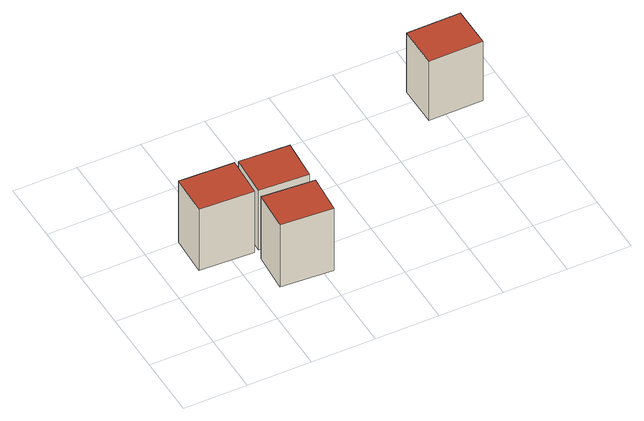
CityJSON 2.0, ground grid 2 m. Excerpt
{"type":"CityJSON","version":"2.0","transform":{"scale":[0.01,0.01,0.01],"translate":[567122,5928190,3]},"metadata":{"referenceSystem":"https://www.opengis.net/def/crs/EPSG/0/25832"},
"CityObjects":{
"building1":{"type":"Building","attributes":{"Grundfläche 2D":"2.204056","Grundhöhe NN":"3.559"},"geometry":[{"type":"Solid","lod":"3","boundaries":[[[[0,1,2,3]],[[4,5,3,2]],[[5,6,0,3]],[[6,7,1,0]],[[7,4,2,1]],[[7,6,5,4]]]],"semantics":{"surfaces":[{"type":"RoofSurface"},{"type":"WallSurface"},{"type":"GroundSurface"}],"values":[[0,1,1,1,1,2]]}}]},
"building2":{"type":"Building","attributes":{"Grundfläche 2D":"2.074888","Grundhöhe NN":"3.517"},"geometry":[{"type":"Solid","lod":"3","boundaries":[[[[8,9,10,11]],[[12,13,11,10]],[[13,14,8,11]],[[14,15,9,8]],[[15,12,10,9]],[[15,14,13,12]]]],"semantics":{"surfaces":[{"type":"RoofSurface"},{"type":"WallSurface"},{"type":"GroundSurface"}],"values":[[0,1,1,1,1,2]]}}]},
"building3":{"type":"Building","attributes":{"Grundfläche 2D":"2.048882","Grundhöhe NN":"3.619"},"geometry":[{"type":"Solid","lod":"3","boundaries":[[[[16,17,18,19]],[[20,21,19,18]],[[21,22,16,19]],[[22,23,17,16]],[[23,20,18,17]],[[23,22,21,20]]]],"semantics":{"surfaces":[{"type":"RoofSurface"},{"type":"WallSurface"},{"type":"GroundSurface"}],"values":[[0,1,1,1,1,2]]}}]},
"building4":{"type":"Building","attributes":{"Grundfläche 2D":"2.219115","Grundhöhe NN":"3.627"},"geometry":[{"type":"Solid","lod":"3","boundaries":[[[[24,25,26,27]],[[28,29,27,26]],[[29,30,24,27]],[[30,31,25,24]],[[31,28,26,25]],[[31,30,29,28]]]],"semantics":{"surfaces":[{"type":"RoofSurface"},{"type":"WallSurface"},{"type":"GroundSurface"}],"values":[[0,1,1,1,1,2]]}}]}
},
"vertices":[
[104,399,285],[98,270,285],[269,263,285],[275,392,285],[269,263,56],[275,392,56],[104,399,56],[98,270,56],
[275,236,285],[266,110,285],[430,99,285],[439,224,285],[430,99,52],[439,224,52],[275,236,52],[266,110,52],
[443,383,285],[287,392,285],[280,261,285],[435,252,285],[280,261,62],[435,252,62],[443,383,62],[287,392,62],
[1110,635,285],[941,633,285],[941,503,285],[1111,504,285],[941,503,63],[1111,504,63],[1110,635,63],[941,633,63]
]}
